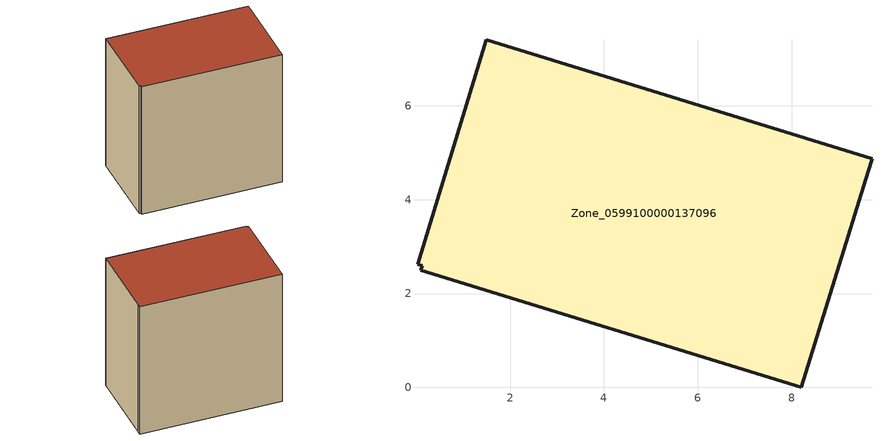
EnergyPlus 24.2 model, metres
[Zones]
Zone_0599100000137096
 floor ground (C_G): 8.2,0 0.1,2.5 0.14,2.59 0.03,2.63 1.5,7.41 9.71,4.87 9.62,4.6 z0
 wall outside (C_F): 8.2,0 9.62,4.6 9.71,4.87 1.5,7.41 0.03,2.63 0.14,2.59 0.1,2.5 8.2,0 z0:8.68
 roof outside (C_R): 0.1,2.5 8.2,0 9.62,4.6 9.71,4.87 1.5,7.41 0.03,2.63 0.14,2.59 z8.68
[BUILDING]
Pand.0599100000137096: North Axis=0; Terrain=City; Loads Convergence Tolerance Value=0.04; Temperature Convergence Tolerance Value=0.4; Solar Distribution=FullExterior; Maximum Number of Warmup Days=25; Minimum Number of Warmup Days=1
[Site:Location]
Rotterdam.The.Hague.AP_ZH_NLD Design_Conditions: Latitude=51.96; Longitude=4.45; Time Zone=1; Elevation=-4.5
[SITE:GROUNDTEMPERATURE:BUILDINGSURFACE]
18, 18, 18, 18, 18, 18, 18, 18, 18, 18, 18, 18
[MATERIAL] Thermal Absorptance=0.9; Solar Absorptance=0.7; Visible Absorptance=0.7
Name | Roughness | Thickness | Conductivity | Density | Specific Heat
G.TI.1975-1991 | MediumSmooth | 0.15 | 0.288461 | 540 | 1210
F.TI.1975-1991 | Rough | 0.3 | 0.230769 | 1920 | 840
R.TI.1975-1991 | MediumRough | 0.2 | 0.153846 | 1500 | 1000
[CONSTRUCTION]
C_G: G.TI.1975-1991
C_F: F.TI.1975-1991
C_R: R.TI.1975-1991
[ZONE]
Zone_0599100000137096: Type=1; Multiplier=1; Ceiling Height=Autocalculate; Volume=Autocalculate; Floor Area=autocalculate; Part of Total Floor Area=Yes
[ZONEINFILTRATION:DESIGNFLOWRATE]
Infil_Zone_0599100000137096: Zone or ZoneList or Space or SpaceList=Zone_0599100000137096; Schedule=AlwaysOn; Design Flow Rate Calculation Method=Flow/Area; Flow Rate per Floor Area=0.003; Constant Term Coefficient=1; Temperature Term Coefficient=0; Velocity Term Coefficient=0; Velocity Squared Term Coefficient=0
[HVACTEMPLATE:ZONE:IDEALLOADSAIRSYSTEM]
Zone_0599100000137096: Maximum Heating Supply Air Temperature=50; Minimum Cooling Supply Air Temperature=13; Maximum Heating Supply Air Humidity Ratio=0.0156; Minimum Cooling Supply Air Humidity Ratio=0.0077; Heating Limit=NoLimit; Cooling Limit=NoLimit; Dehumidification Control Type=ConstantSensibleHeatRatio; Cooling Sensible Heat Ratio=0.7; Dehumidification Setpoint=60; Humidification Control Type=None; Humidification Setpoint=30; Outdoor Air Method=None; Outdoor Air Flow Rate per Person=0.00944; Outdoor Air Flow Rate per Zone Floor Area=0; Outdoor Air Flow Rate per Zone=0; Demand Controlled Ventilation Type=None; Outdoor Air Economizer Type=NoEconomizer; Heat Recovery Type=None; Sensible Heat Recovery Effectiveness=0.7; Latent Heat Recovery Effectiveness=0.65
[ZONECONTROL:THERMOSTAT]
ThermostatControl_Zone_0599100000137096: Zone or ZoneList=Zone_0599100000137096; Control Type Schedule=DualSetpointControlType; Control 1=Thermostat_Zone_0599100000137096; Temperature Difference Between Cutout And Setpoint=0
[THERMOSTATSETPOINT:DUALSETPOINT]
Thermostat_Zone_0599100000137096: Heating Setpoint Temperature Schedule=HeatingSetpoint_Zone_0599100000137096; Cooling Setpoint Temperature Schedule=CoolingSetpoint_Zone_0599100000137096
[SCHEDULE:COMPACT]
HeatingSetpoint_Zone_0599100000137096: Through: 12/31, For: AllDays, Until: 24:00, 21
CoolingSetpoint_Zone_0599100000137096: Through: 12/31, For: AllDays, Until: 24:00, 24
DualSetpointControlType: Through: 12/31, For: AllDays, Until: 24:00, 4
AlwaysOn: Through: 12/31, For: AllDays, Until: 24:00, 1
